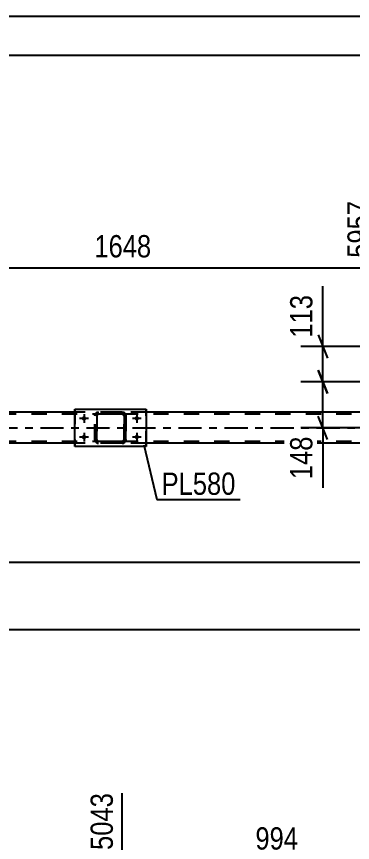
# Model space of a CAD drawing. Header units: millimetres. Extents: x 0 to 841, y 0 to 594.
# Drawn here: x 250.9 to 294.1, y 487.9 to 594 of the extents above; entities that cross this region are included whole.
import ezdxf

# ---------------------------------------------------------------- set-up
doc = ezdxf.new("R2010")
doc.units = ezdxf.units.MM
doc.linetypes.add('DXK_LINE_DOT2', pattern=[3.9198, 1.9599, -1.9599])
doc.linetypes.add('DXK_LINE_DOT3', pattern=[5.918699999999999, 2.979, -0.9799, 0.9799, -0.9799])
doc.styles.add('Arial Narrow', font='ARIALN.TTF', dxfattribs={"height": 0.2})

# ---------------------------------------------------------------- blocks, each defined once
blk = doc.blocks.new('Unknown-570349097-1114 - 28277')
at = {"color": 5, "linetype": 'Continuous'}
for p, q in [((841, 594), (0, 594)), ((836, 589), (5, 589))]:
    blk.add_line(p, q, dxfattribs=at)
blk = doc.blocks.new('Bolt-570349097-2325 - 2282')
at = {"linetype": 'Continuous'}
for points in [[(259.2976168238477, 542.3844698421044), (259.3037354999756, 542.4426851150752), (259.3218241041339, 542.498356100353), (259.3510920775221, 542.5490497087422), (259.3902602692598, 542.5925503863012), (259.4376168414182, 542.6269569446813), (259.4910920845521, 542.6507656521802), (259.5483488739336, 542.6629359540334), (259.6068848131184, 542.6629359496504), (259.6641416006774, 542.6507656392228), (259.7176168402458, 542.6269569237157), (259.7649734072517, 542.5925503582438), (259.804141592475, 542.5490496748192), (259.8334095582716, 542.498356062047), (259.851498154093, 542.4426850740604), (259.8576168215029, 542.3844698001733), (259.851498145375, 542.3262545272024), (259.8334095412167, 542.2705835419246), (259.8041415678285, 542.2198899335355), (259.7649733760908, 542.1763892559765), (259.7176168039324, 542.1419826975964), (259.6641415607986, 542.1181739900975), (259.606884771417, 542.1060036882442), (259.5483488322322, 542.1060036926273), (259.4910920446732, 542.118174003055), (259.4376168051048, 542.141982718562), (259.3902602380988, 542.1763892840339), (259.3510920528756, 542.2198899674585), (259.321824087079, 542.2705835802306), (259.3037354912577, 542.3262545682172)], [(266.0976167956368, 542.3844698420285), (266.1037354717554, 542.4426851150002), (266.1218240759048, 542.498356100281), (266.151092049285, 542.5490497086747), (266.1902602410158, 542.59255038624), (266.2376168131688, 542.6269569446275), (266.2910920562988, 542.650765652135), (266.3483488456784, 542.6629359539974), (266.4068847848632, 542.6629359496237), (266.4641415724242, 542.6507656392051), (266.5176168119963, 542.6269569237065), (266.5649733790077, 542.5925503582422), (266.6041415642379, 542.5490496748238), (266.6334095300426, 542.4983560620562), (266.6514981258728, 542.4426850740725), (266.6576167932919, 542.3844698001864), (266.6514981171733, 542.3262545272146), (266.6334095130239, 542.2705835419339), (266.6041415396438, 542.21988993354), (266.564973347913, 542.1763892559749), (266.51761677576, 542.1419826975872), (266.46414153263, 542.1181739900798), (266.4068847432503, 542.1060036882175), (266.3483488040656, 542.1060036925911), (266.2910920165046, 542.1181740030097), (266.2376167769324, 542.1419827185083), (266.190260209921, 542.1763892839726), (266.1510920246908, 542.2198899673909), (266.1218240588861, 542.2705835801585), (266.103735463056, 542.3262545681423)], [(259.2976168238594, 539.9844698421044), (259.3037354999873, 540.0426851150752), (259.3218241041455, 540.098356100353), (259.3510920775337, 540.1490497087423), (259.3902602692714, 540.1925503863011), (259.4376168414299, 540.2269569446812), (259.4910920845637, 540.2507656521802), (259.5483488739453, 540.2629359540334), (259.60688481313, 540.2629359496505), (259.664141600689, 540.2507656392228), (259.7176168402574, 540.2269569237156), (259.7649734072634, 540.1925503582438), (259.8041415924867, 540.1490496748193), (259.8334095582833, 540.0983560620471), (259.8514981541046, 540.0426850740604), (259.8576168215145, 539.9844698001733), (259.8514981453866, 539.9262545272024), (259.8334095412284, 539.8705835419246), (259.8041415678402, 539.8198899335355), (259.7649733761025, 539.7763892559765), (259.7176168039441, 539.7419826975964), (259.6641415608102, 539.7181739900975), (259.6068847714286, 539.7060036882442), (259.5483488322438, 539.7060036926272), (259.4910920446848, 539.7181740030549), (259.4376168051165, 539.741982718562), (259.3902602381105, 539.7763892840338), (259.3510920528872, 539.8198899674584), (259.3218240870906, 539.8705835802306), (259.3037354912693, 539.9262545682172)], [(266.0976167956484, 539.9844698420285), (266.1037354717671, 540.0426851150003), (266.1218240759165, 540.098356100281), (266.1510920492966, 540.1490497086747), (266.1902602410274, 540.19255038624), (266.2376168131804, 540.2269569446275), (266.2910920563104, 540.250765652135), (266.3483488456901, 540.2629359539974), (266.4068847848749, 540.2629359496236), (266.4641415724358, 540.250765639205), (266.517616812008, 540.2269569237066), (266.5649733790194, 540.1925503582421), (266.6041415642496, 540.1490496748238), (266.6334095300543, 540.0983560620563), (266.6514981258844, 540.0426850740726), (266.6576167933036, 539.9844698001864), (266.651498117185, 539.9262545272146), (266.6334095130355, 539.8705835419338), (266.6041415396554, 539.81988993354), (266.5649733479246, 539.7763892559748), (266.5176167757717, 539.7419826975872), (266.4641415326416, 539.7181739900798), (266.406884743262, 539.7060036882175), (266.3483488040772, 539.7060036925911), (266.2910920165162, 539.7181740030097), (266.2376167769441, 539.7419827185083), (266.1902602099327, 539.7763892839727), (266.1510920247025, 539.819889967391), (266.1218240588978, 539.8705835801585), (266.1037354630676, 539.9262545681423)]]:
    blk.add_hatch(color=1, dxfattribs=at).paths.add_polyline_path(points)
at = {"color": 1, "linetype": 'Continuous'}
for p, q in [((260.1376168165609, 542.3844698217173), (259.0176168212506, 542.3844698217199)), ((259.5776168189058, 542.9444698217186), (259.5776168189058, 541.8244698217186)), ((266.9376167882208, 542.3844698217016), (265.8176167929104, 542.3844698217042)), ((266.3776167905656, 542.9444698217029), (266.3776167905656, 541.8244698217029)), ((259.5776168189116, 540.5444698217186), (259.5776168189116, 539.4244698217186)), ((266.3776167905714, 540.5444698217028), (266.3776167905714, 539.4244698217028)), ((260.1376168165668, 539.9844698217173), (259.0176168212564, 539.9844698217199)), ((266.9376167882266, 539.9844698217015), (265.8176167929163, 539.9844698217041))]:
    blk.add_line(p, q, dxfattribs=at)
blk = doc.blocks.new('Part-570349097-2481 - 2282')
at = {"color": 2, "linetype": 'Continuous'}
for p, q in [((258.377616762073, 543.5844698222122), (258.3775728364521, 543.5844698222156)), ((258.377616762073, 538.7844698222121), (258.377616762073, 543.5844698222122)), ((258.377616762073, 543.5844698222122), (267.577616724132, 543.5844698221906)), ((267.577616724132, 543.5844698221906), (267.577616724132, 538.7844698221907)), ((258.3775728364521, 538.7844698222157), (258.377616762073, 538.7844698222121)), ((267.577616724132, 538.7844698221907), (258.377616762073, 538.7844698222121))]:
    blk.add_line(p, q, dxfattribs=at)
at = {"color": 7, "linetype": 'DXK_LINE_DOT2'}
for p, q in [((258.3775728364521, 543.5844698222156), (258.3775728364521, 538.7844698222157)), ((258.377616762073, 543.5844698222122), (258.3775728364521, 543.5844698222156)), ((267.5775727985112, 538.7844698221935), (267.5775727985112, 543.5844698221936)), ((258.377616762073, 538.7844698222121), (258.3775728364521, 538.7844698222157))]:
    blk.add_line(p, q, dxfattribs=at)
blk = doc.blocks.new('Part-570349097-2482 - 2282')
at = {"color": 7, "linetype": 'DXK_LINE_DOT2'}
for p, q in [((261.2725288701895, 543.1479319972021), (261.4562169167772, 543.184469821597)), ((261.4577265341789, 543.1844698214945), (261.2740384874015, 543.1479319971003)), ((264.4977265216305, 543.1844698214875), (261.4562169167772, 543.184469821597)), ((264.4962169010623, 543.1844698215893), (264.6799049476464, 543.1479319971946)), ((264.6814145684079, 543.1479319970922), (264.4977265216305, 543.1844698214875)), ((260.976216919258, 542.7044698215981), (261.0127547434636, 542.8881578691334)), ((260.976216919258, 542.7044698215981), (260.9777265361603, 542.7044698214956)), ((260.976216919258, 539.6644698215981), (260.976216919258, 542.7044698215981)), ((261.0142643604032, 542.8881578690309), (260.9777265361603, 542.7044698214956)), ((260.9777265361603, 539.6644698214957), (260.9777265361603, 542.7044698214956)), ((261.2344858301198, 542.7963138453651), (261.216216918017, 542.7044698215975)), ((261.2177265351696, 542.7044698214951), (261.216216918017, 542.7044698215975)), ((261.216216918017, 542.7044698215975), (261.216216918017, 539.6644698215975)), ((261.2177265351696, 542.7044698214951), (261.235995447291, 542.7963138452627)), ((261.2177265351696, 539.664469821495), (261.2177265351696, 542.7044698214951)), ((261.2865112901688, 542.8741754490819), (261.2344858301198, 542.7963138453651)), ((261.235995447291, 542.7963138452627), (261.2880209073936, 542.87417544898)), ((261.3643728934833, 542.9262009093999), (261.2865112901688, 542.8741754490819)), ((261.2880209073936, 542.87417544898), (261.3658825107908, 542.926200909298)), ((261.4562169167772, 542.944469821597), (261.3643728934833, 542.9262009093999)), ((261.3658825107908, 542.926200909298), (261.4577265341789, 542.9444698214945)), ((264.4977265216305, 542.9444698214875), (261.4562169167772, 542.944469821597)), ((264.5880609243526, 542.9262009093923), (264.4962169010623, 542.9444698215893)), ((264.4977265216305, 542.9444698214875), (264.5895705450186, 542.9262009092904)), ((264.6659225276683, 542.8741754490743), (264.5880609243526, 542.9262009093923)), ((264.5895705450186, 542.9262009092904), (264.6674321484146, 542.8741754489719)), ((264.7179479877173, 542.7963138453564), (264.6659225276683, 542.8741754490743)), ((264.6674321484146, 542.8741754489719), (264.7194576085172, 542.7963138452545)), ((264.7362168998213, 542.7044698215888), (264.7179479877173, 542.7963138453564)), ((264.7194576085172, 542.7963138452545), (264.7377265206387, 542.7044698214869)), ((264.7377265206387, 542.7044698214869), (264.7362168998213, 542.7044698215888)), ((264.7362168998213, 542.7044698215888), (264.7362168998213, 539.6644698215888)), ((264.7377265206387, 539.6644698214869), (264.7377265206387, 542.7044698214869)), ((264.9396790743735, 542.888157869124), (264.9762168985803, 542.7044698215882)), ((264.9777265196479, 542.7044698214863), (264.9411886954051, 542.8881578690216)), ((264.9777265196479, 542.7044698214863), (264.9762168985803, 542.7044698215882)), ((264.9762168985803, 542.7044698215882), (264.9762168985803, 539.6644698215882)), ((264.9777265196479, 539.6644698214864), (264.9777265196479, 542.7044698214863)), ((260.9777265361603, 539.6644698214957), (260.976216919258, 539.6644698215981)), ((261.0127547434636, 539.4807817740628), (260.976216919258, 539.6644698215981)), ((260.9777265361603, 539.6644698214957), (261.0142643604032, 539.4807817739604)), ((261.216216918017, 539.6644698215975), (261.2177265351696, 539.664469821495)), ((261.216216918017, 539.6644698215975), (261.2344858301198, 539.5726257978299)), ((261.235995447291, 539.5726257977275), (261.2177265351696, 539.664469821495)), ((261.2344858301198, 539.5726257978299), (261.2865112901688, 539.494764194112)), ((261.2880209073936, 539.4947641940101), (261.235995447291, 539.5726257977275)), ((261.4562169167772, 539.184469821597), (261.2725288701895, 539.2210076459917)), ((261.2740384874015, 539.2210076458898), (261.4577265341789, 539.1844698214945)), ((261.2865112901688, 539.494764194112), (261.3643728934833, 539.442738733794)), ((261.3658825107908, 539.4427387336922), (261.2880209073936, 539.4947641940101)), ((261.3643728934833, 539.442738733794), (261.4562169167772, 539.424469821597)), ((261.4577265341789, 539.4244698214944), (261.3658825107908, 539.4427387336922)), ((264.4977265216305, 539.4244698214875), (261.4562169167772, 539.424469821597)), ((264.4977265216305, 539.1844698214875), (261.4562169167772, 539.184469821597)), ((264.4962169010623, 539.4244698215894), (264.5880609243526, 539.4427387337864)), ((264.6799049476464, 539.2210076459842), (264.4962169010623, 539.1844698215893)), ((264.5895705450186, 539.4427387336846), (264.4977265216305, 539.4244698214875)), ((264.4977265216305, 539.1844698214875), (264.6814145684079, 539.2210076458816)), ((264.5880609243526, 539.4427387337864), (264.6659225276683, 539.4947641941044)), ((264.6674321484146, 539.494764194002), (264.5895705450186, 539.4427387336846)), ((264.6659225276683, 539.4947641941044), (264.7179479877173, 539.5726257978212)), ((264.7194576085172, 539.5726257977193), (264.6674321484146, 539.494764194002)), ((264.7179479877173, 539.5726257978212), (264.7362168998213, 539.6644698215888)), ((264.7377265206387, 539.6644698214869), (264.7194576085172, 539.5726257977193)), ((264.7362168998213, 539.6644698215888), (264.7377265206387, 539.6644698214869)), ((264.9762168985803, 539.6644698215882), (264.9396790743735, 539.4807817740535)), ((264.9411886954051, 539.4807817739511), (264.9777265196479, 539.6644698214864)), ((264.9762168985803, 539.6644698215882), (264.9777265196479, 539.6644698214864))]:
    blk.add_line(p, q, dxfattribs=at)
at = {"color": 7, "linetype": 'DXK_LINE_DOT3'}
blk.add_line((262.9787440196024, 541.1844698207685), (262.9751994249392, 541.1844698212495), dxfattribs=at)
at = {"color": 7, "linetype": 'DXK_LINE_DOT2'}
for centre, radius, start, end in [((261.4562169183966, 542.7044698232187), 0.4799999987586133, 112.5000001481756, 157.500000148003), ((261.4577265354741, 542.7044698227867), 0.4799999990121123, 112.5000001182654, 157.5000001179638), ((264.4962168994438, 542.7044698232148), 0.4799999987534967, 22.4999998515481, 67.49999985214795), ((264.4977265203333, 542.7044698227794), 0.4799999990121259, 22.49999988178177, 67.49999988148174), ((261.456216918398, 539.6644698199749), 0.479999998758941, 202.4999998516495, 247.499999851657), ((261.4577265354739, 539.6644698202024), 0.4799999990111311, 202.4999998818054, 247.4999998817078), ((264.4962168994448, 539.6644698199638), 0.4799999987529502, 292.5000001477499, 337.5000001482963), ((264.4977265203332, 539.6644698201954), 0.4799999990131109, 292.5000001184914, 337.5000001179874)]:
    blk.add_arc(centre, radius, start, end, dxfattribs=at)
blk = doc.blocks.new('Part-570349097-2594 - 2282')
at = {"color": 2, "linetype": 'Continuous'}
for p, q in [((258.377616762073, 543.185923558519), (231.6196350255469, 543.1859235585823)), ((295.2582530536246, 543.1859235584317), (267.577616724132, 543.1859235584972)), ((258.377616762073, 539.185923558519), (227.9320037170569, 539.1859235585911)), ((298.1293897272168, 539.1859235584249), (267.577616724132, 539.1859235584972))]:
    blk.add_line(p, q, dxfattribs=at)
at = {"color": 7, "linetype": 'DXK_LINE_DOT2'}
for p, q in [((267.577616724132, 543.1859235584972), (258.377616762073, 543.185923558519)), ((752.595995924708, 542.9459235573684), (76.4147345815191, 542.9459235589503)), ((752.595995924708, 539.4259235573683), (76.4147345815191, 539.4259235589503)), ((267.577616724132, 539.1859235584972), (258.377616762073, 539.185923558519))]:
    blk.add_line(p, q, dxfattribs=at)
at = {"color": 7, "linetype": 'DXK_LINE_DOT3'}
blk.add_line((76.4147345815191, 541.1859235589337), (752.595995924708, 541.1859235557312), dxfattribs=at)
blk = doc.blocks.new('StraightDimension-570349097-3339 - 2282')
at = {"color": 7, "linetype": 'Continuous'}
blk.add_line((61.11951739551088, 515.2821152711833), (783.0795756420005, 515.2821152711833), dxfattribs=at)
blk = doc.blocks.new('StraightDimension-570349097-10145 - 2282')
at = {"color": 7, "linetype": 'Continuous'}
blk.add_line((61.75951739499865, 523.9366836294365), (782.4395756419922, 523.9366836294365), dxfattribs=at)
blk = doc.blocks.new('StraightDimension-570349097-19654 - 2282')
at = {"color": 7, "linetype": 'Continuous'}
for p, q in [((231.6196385831607, 547.8021467234556), (231.6196385831607, 583.524818676523)), ((297.519964640782, 548.0931114866748), (297.519964640782, 570.3248186765229)), ((233.1196386427653, 562.3123187003648), (230.119638523556, 561.1123186526811)), ((296.0199645811773, 561.1123186526811), (299.0199647003866, 562.3123187003648)), ((231.6196385831607, 561.712318676523), (297.519964640782, 561.712318676523))]:
    blk.add_line(p, q, dxfattribs=at)
at = {"color": 0}
blk.add_wipeout([(268.82605161197137, 562.4623186765231), (268.82605161197137, 566.662318676523), (260.3135516119714, 566.662318676523), (260.3135516119714, 562.4623186765231)], dxfattribs=at)
at = {"color": 3, "style": 'Arial Narrow'}
blk.add_text('1648', height=2.86328125, dxfattribs=at).set_placement((260.9135516119713, 563.062318676523))
at = {"color": 0, "linetype": 'Continuous'}
blk.add_wipeout([(296.9199355765424, 570.9248208803926), (292.7199355765708, 570.9248054529313), (292.7199668447292, 562.4123054529887), (296.9199668447009, 562.41232088045)], dxfattribs=at)
at = {"color": 3, "linetype": 'Continuous', "style": 'Arial Narrow'}
blk.add_text('5957', height=2.86328125, rotation=90.0002104591497, dxfattribs=at).set_placement((296.319964640782, 563.0123186765229))
blk = doc.blocks.new('StraightDimension-570349097-28872 - 2282')
at = {"color": 7, "linetype": 'Continuous'}
for p, q in [((290.2995630275667, 551.6277051961067), (290.2995630275667, 559.3620801961067)), ((290.2995630275667, 551.6277051961067), (290.2995630275667, 559.3620801961067)), ((289.6995630037248, 553.1277052557114), (290.8995630514086, 550.1277051365021)), ((299.0492851227719, 551.6277051961067), (287.4495630275667, 551.6277051961067)), ((290.2995630275667, 547.0931114866748), (290.2995630275667, 551.6277051961067)), ((290.8995630514086, 545.5931114270702), (289.6995630037248, 548.5931115462795)), ((296.519964640782, 547.0931114866748), (287.4495630275667, 547.0931114866748))]:
    blk.add_line(p, q, dxfattribs=at)
at = {"color": 0}
blk.add_wipeout([(289.5495406784054, 558.8370823999888), (285.3495406784337, 558.8370669725274), (285.3495652315141, 552.1526919725725), (289.5495652314858, 552.1527074000339)], dxfattribs=at)
at = {"color": 3, "style": 'Arial Narrow'}
blk.add_text('113', height=2.86328125, rotation=90.0002104591497, dxfattribs=at).set_placement((288.9495630275667, 552.7527051961067))
blk = doc.blocks.new('StraightDimension-570349097-28873 - 2282')
at = {"color": 7, "linetype": 'Continuous'}
for p, q in [((289.6995630037248, 548.5931115462795), (290.8995630514086, 545.5931114270702)), ((296.519964640782, 547.0931114866748), (287.4495630275667, 547.0931114866748)), ((290.2995630275667, 541.1844698214496), (290.2995630275667, 547.0931114866748)), ((290.8995630514086, 539.684469761845), (289.6995630037248, 542.6844698810543)), ((296.5199646407543, 541.1844698214496), (287.4495630275667, 541.1844698214496)), ((290.2995630275667, 541.1844698214496), (290.2995630275667, 533.4500948214496)), ((290.2995630275667, 541.1844698214496), (290.2995630275667, 533.4500948214496))]:
    blk.add_line(p, q, dxfattribs=at)
at = {"color": 0}
blk.add_wipeout([(289.5495406784054, 540.6594720253315), (285.3495406784337, 540.6594565978701), (285.3495652315141, 533.9750815979152), (289.5495652314858, 533.9750970253766)], dxfattribs=at)
at = {"color": 3, "style": 'Arial Narrow'}
blk.add_text('148', height=2.86328125, rotation=90.0002104591497, dxfattribs=at).set_placement((288.9495630275667, 534.5750948214496))
blk = doc.blocks.new('StraightDimension-570349097-21213 - 5549')
at = {"color": 7, "linetype": 'Continuous'}
for p, q in [((264.490580008845, 452.910525538518), (264.490580008845, 494.2644978988776)), ((304.2423520298195, 452.9010530405864), (304.2423520298195, 494.2644978988776)), ((265.9905800684497, 486.2519979227195), (262.9905799492404, 485.0519978750357)), ((302.7423519702149, 485.0519978750357), (305.7423520894242, 486.2519979227195)), ((264.490580008845, 485.6519978988776), (304.2423520298195, 485.6519978988776))]:
    blk.add_line(p, q, dxfattribs=at)
at = {"color": 0}
blk.add_wipeout([(287.7086535193323, 486.4019978988777), (287.7086535193323, 490.6019978988777), (281.02427851933226, 490.6019978988777), (281.02427851933226, 486.4019978988777)], dxfattribs=at)
at = {"color": 3, "style": 'Arial Narrow'}
blk.add_text('994', height=2.86328125, dxfattribs=at).set_placement((281.6242785193323, 487.0019978988776))
at = {"color": 0, "linetype": 'Continuous'}
blk.add_wipeout([(303.64232296558026, 494.86450010274734), (299.44232296560864, 494.8644846752859), (299.44235423376705, 486.35198467534326), (303.64235423373873, 486.35200010280477)], dxfattribs=at)
at = {"color": 3, "linetype": 'Continuous', "style": 'Arial Narrow'}
blk.add_text('6037', height=2.86328125, rotation=90.0002104591497, dxfattribs=at).set_placement((303.0423520298195, 486.9519978988776))
blk = doc.blocks.new('StraightDimension-570349097-21214 - 5549')
at = {"color": 7, "linetype": 'Continuous'}
for p, q in [((185.0942159178083, 459.9124391136032), (185.0942159178083, 494.2644978988776)), ((264.490580008845, 452.910525538518), (264.490580008845, 494.2644978988776)), ((186.5942159774129, 486.2519979227195), (183.5942158582036, 485.0519978750357)), ((262.9905799492404, 485.0519978750357), (265.9905800684497, 486.2519979227195)), ((185.0942159178083, 485.6519978988776), (264.490580008845, 485.6519978988776))]:
    blk.add_line(p, q, dxfattribs=at)
at = {"color": 0}
blk.add_wipeout([(229.04864796332657, 486.40199789887754), (229.04864796332657, 490.6019978988775), (220.53614796332656, 490.6019978988775), (220.53614796332656, 486.40199789887754)], dxfattribs=at)
at = {"color": 3, "style": 'Arial Narrow'}
blk.add_text('1985', height=2.86328125, dxfattribs=at).set_placement((221.1361479633267, 487.0019978988776))
at = {"color": 0, "linetype": 'Continuous'}
blk.add_wipeout([(263.8905509446057, 494.86450010274734), (259.6905509446341, 494.8644846752859), (259.6905822127925, 486.35198467534326), (263.8905822127642, 486.35200010280477)], dxfattribs=at)
at = {"color": 3, "linetype": 'Continuous', "style": 'Arial Narrow'}
blk.add_text('5043', height=2.86328125, rotation=90.0002104591497, dxfattribs=at).set_placement((263.290580008845, 486.9519978988776))
blk = doc.blocks.new('Mark-570349097-2477 - 2282')
at = {"color": 30, "linetype": 'Continuous'}
for p, q in [((267.2620872314355, 538.9737875178085), (268.9637440651866, 531.9620930986869)), ((268.9637440651866, 531.9620930986869), (279.6676503151866, 531.9620930986869))]:
    blk.add_line(p, q, dxfattribs=at)
at = {"color": 0}
blk.add_wipeout([(279.06765031518665, 532.562093098687), (279.06765031518665, 535.5620930986869), (269.56374406518665, 535.5620930986869), (269.56374406518665, 532.562093098687)], dxfattribs=at)
blk.add_wipeout([(279.06765031518665, 532.562093098687), (279.06765031518665, 535.5620930986869), (269.56374406518665, 535.5620930986869), (269.56374406518665, 532.562093098687)], dxfattribs=at)
at = {"color": 3, "style": 'Arial Narrow'}
blk.add_text('PL580', height=2.86328125, dxfattribs=at).set_placement((269.5637440651867, 532.5620930986869))

msp = doc.modelspace()

# ---------------------------------------------------------------- block references
for name in ['Unknown-570349097-1114 - 28277', 'Part-570349097-2594 - 2282', 'Part-570349097-2481 - 2282', 'Part-570349097-2482 - 2282', 'Bolt-570349097-2325 - 2282']:
    msp.add_blockref(name, (0, 0))

# ---------------------------------------------------------------- next in the draw order: block references
for name in ['StraightDimension-570349097-19654 - 2282', 'StraightDimension-570349097-3339 - 2282', 'StraightDimension-570349097-21213 - 5549']:
    msp.add_blockref(name, (0, 0))

# ---------------------------------------------------------------- next in the draw order: block references
for name in ['StraightDimension-570349097-28872 - 2282', 'StraightDimension-570349097-10145 - 2282', 'StraightDimension-570349097-21214 - 5549']:
    msp.add_blockref(name, (0, 0))

# ---------------------------------------------------------------- next in the draw order: block references
for name in ['StraightDimension-570349097-28873 - 2282', 'Mark-570349097-2477 - 2282']:
    msp.add_blockref(name, (0, 0))

doc.saveas('drawing.dxf')
